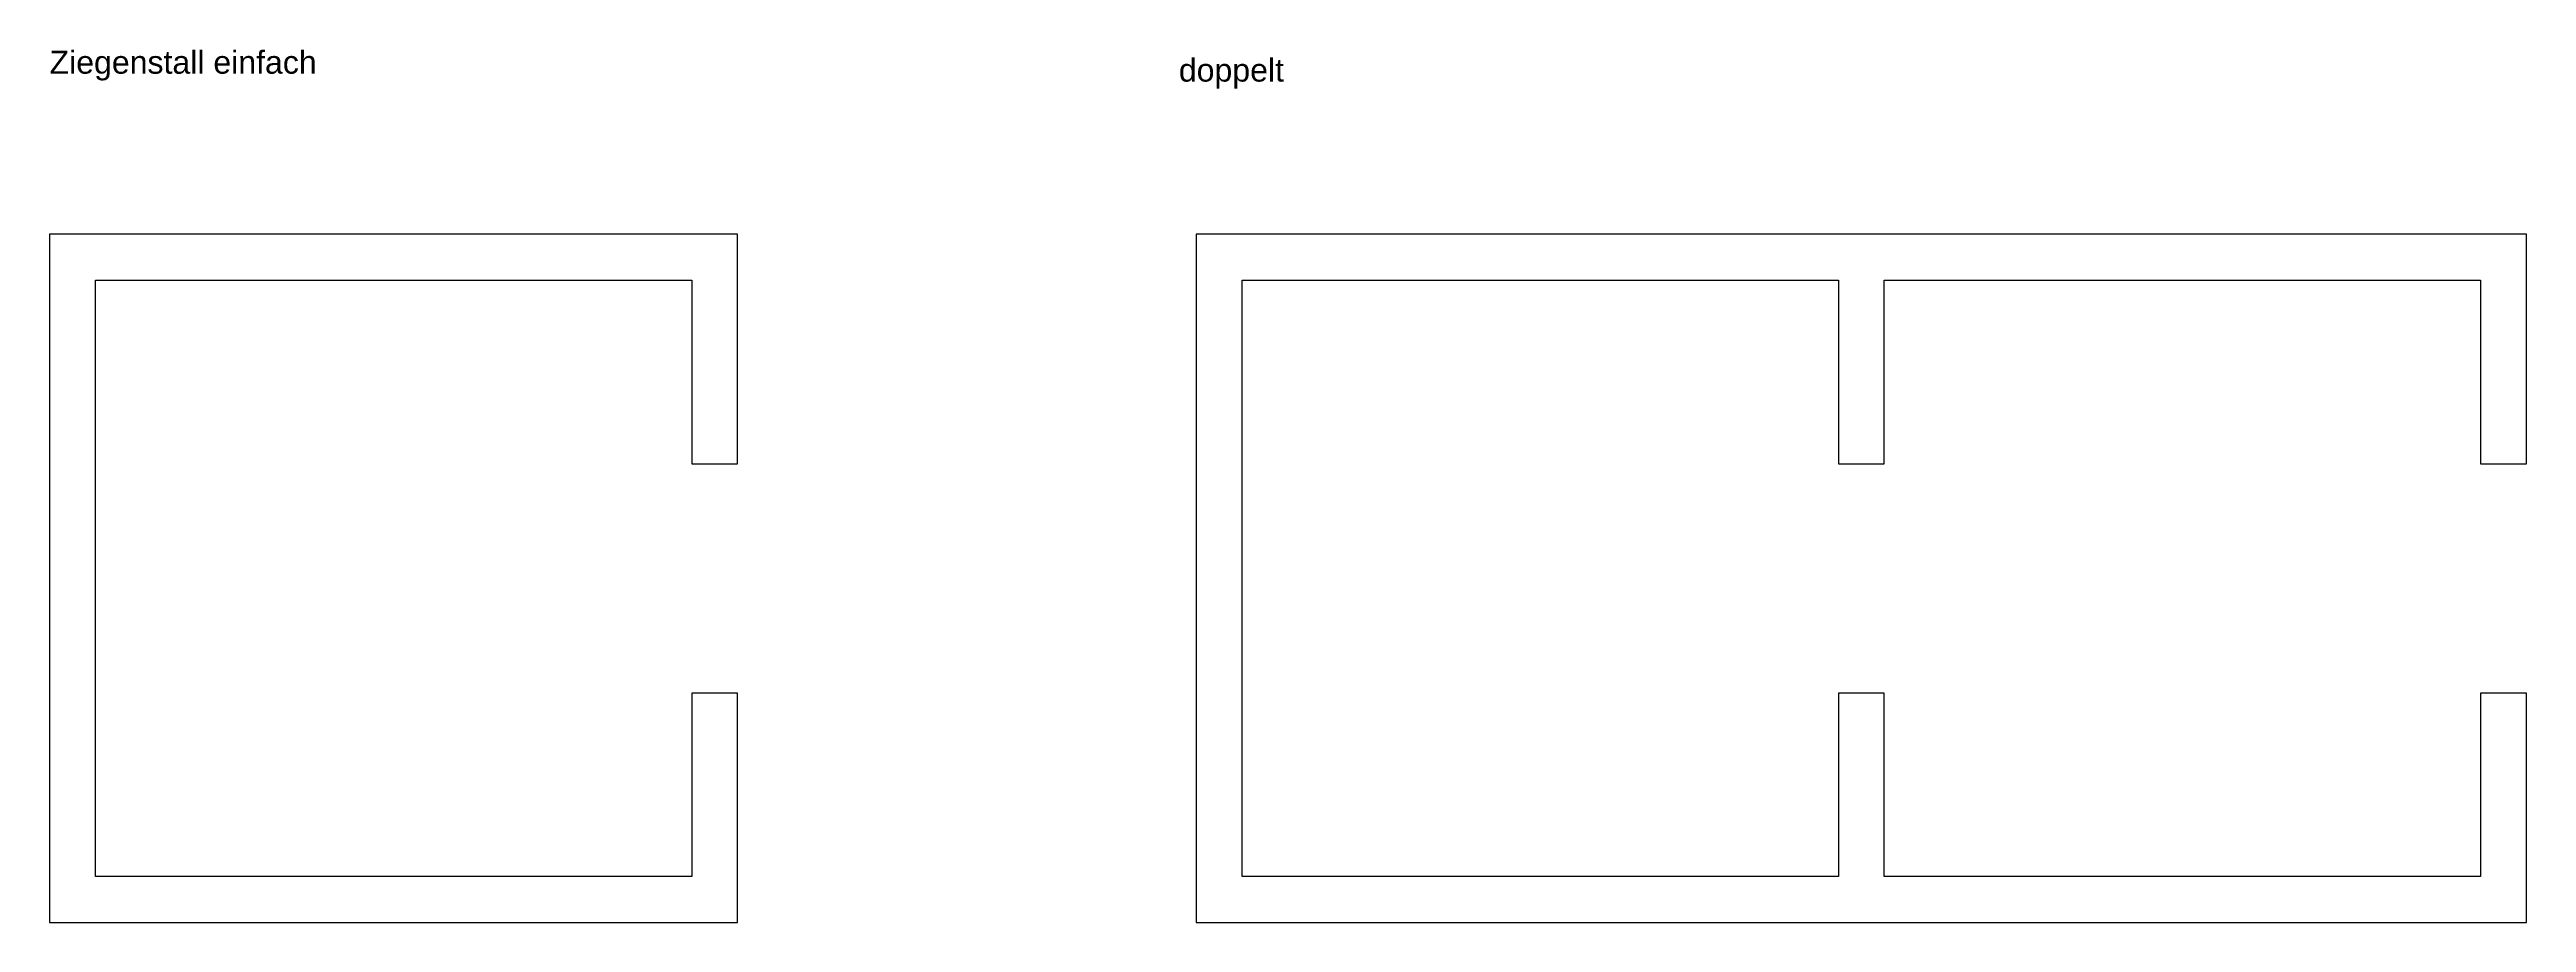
# Model space of a CAD drawing. Header units: millimetres. Extents: x 0 to 108000, y 0 to 38053.
import ezdxf

# ---------------------------------------------------------------- set-up
doc = ezdxf.new("R2010")
doc.units = ezdxf.units.MM
doc.layers.get('0').update_dxf_attribs({"color": 18, "lineweight": 25, "true_color": 0x000000})
doc.styles.add('textstyle3', font='Arial.ttf')

msp = doc.modelspace()

# ---------------------------------------------------------------- linework, layer by layer
for p, q in [((30000, 30000), (0, 30000)), ((0, 30000), (0, 0)), ((30000, 20000), (30000, 30000)), ((80000, 30000), (50000, 30000)), ((50000, 30000), (50000, 0)), ((108000, 30000), (78000, 30000)), ((108000, 20000), (108000, 30000)), ((2000, 2000), (2000, 28000)), ((2000, 28000), (28000, 28000)), ((28000, 28000), (28000, 20000)), ((52000, 2000), (52000, 28000)), ((52000, 28000), (78000, 28000)), ((78000, 28000), (78000, 20000)), ((80000, 20000), (80000, 28000)), ((80000, 28000), (106000, 28000)), ((106000, 28000), (106000, 20000)), ((28000, 20000), (30000, 20000)), ((78000, 20000), (80000, 20000)), ((106000, 20000), (108000, 20000)), ((30000, 10000), (28000, 10000)), ((28000, 10000), (28000, 2000)), ((30000, 0), (30000, 10000)), ((80000, 10000), (78000, 10000)), ((78000, 10000), (78000, 2000)), ((80000, 2000), (80000, 10000)), ((108000, 10000), (106000, 10000)), ((106000, 10000), (106000, 2000)), ((108000, 0), (108000, 10000)), ((28000, 2000), (2000, 2000)), ((78000, 2000), (52000, 2000)), ((106000, 2000), (80000, 2000)), ((0, 0), (30000, 0)), ((50000, 0), (80000, 0)), ((78000, 0), (108000, 0))]:
    msp.add_line(p, q)

# ---------------------------------------------------------------- texts
at = {"char_height": 1, "attachment_point": 1, "style": 'textstyle3'}
for s, insert in [('\\H1000;Ziegenstall einfach', (0, 38000)), ('\\H0.5;Ziegenstall \\H1000;doppelt', (49238, 37656)), ('\\H6;Ziegenstall einfach', (42844, 31247)), ('\\H6;Ziegenstall einfach', (42844, 31247)), ('\\H6;Ziegenstall einfach', (42844, 31247))]:
    msp.add_mtext(s, dxfattribs=dict(at, insert=insert))

doc.saveas('drawing.dxf')
